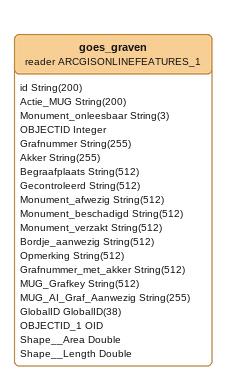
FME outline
goes_graven (reader ARCGISONLINEFEATURES_1)
    attributes: id String(200), Actie_MUG String(200), Monument_onleesbaar String(3), OBJECTID Integer, Grafnummer String(255), Akker String(255), Begraafplaats String(512), Gecontroleerd String(512), Monument_afwezig String(512), Monument_beschadigd String(512), Monument_verzakt String(512), Bordje_aanwezig String(512), Opmerking String(512), Grafnummer_met_akker String(512), MUG_Grafkey String(512), MUG_AI_Graf_Aanwezig String(255), GlobalID GlobalID(38), OBJECTID_1 OID, Shape__Area Double, Shape__Length Double
